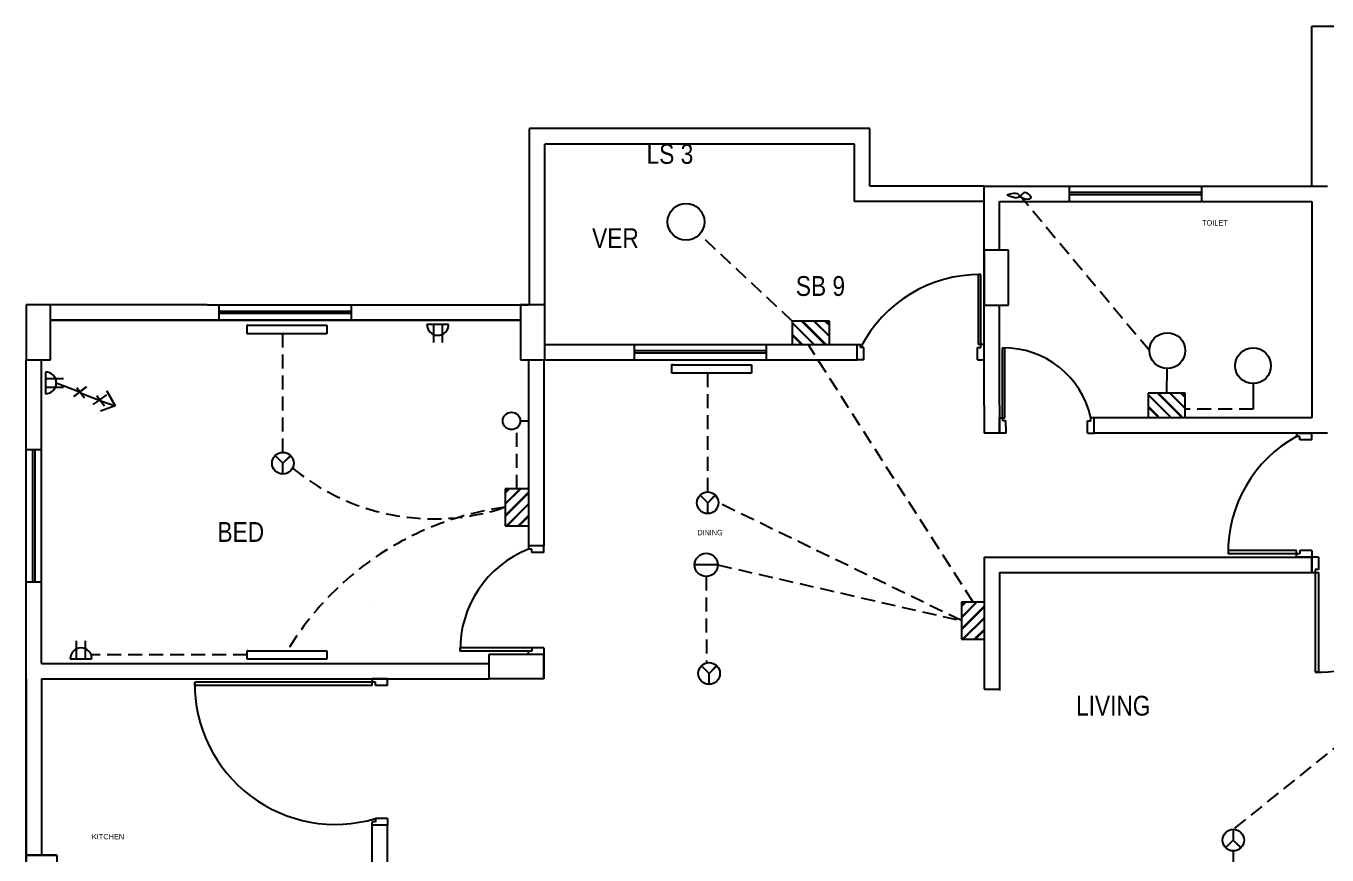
# Model space of a CAD drawing. Header units: inches. Extents: x 1479 to 9982, y -1510 to 1561.
# Drawn here: x 1621 to 2212, y 876 to 1253 of the extents above; entities that cross this region are included whole.
import ezdxf

# ---------------------------------------------------------------- set-up
doc = ezdxf.new("R2010")
doc.units = ezdxf.units.IN
doc.linetypes.add('DASHED2', pattern=[9.525, 6.35, -3.175])
for name, color, linetype in [('CroSS_Arrow', 5, 'Continuous'), ('DOOR', 3, 'Continuous'), ('Door_arc', 255, 'Continuous'), ('FRAME', 20, 'Continuous'), ('Hatch', 7, 'Continuous'), ('LINTEL', 4, 'Continuous'), ('TEXT', 5, 'Continuous'), ('Things', 20, 'Continuous'), ('WALL', 1, 'Continuous'), ('Window', 6, 'Continuous'), ('Wiring', 5, 'DASHED2'), ('Yellow_Wall', 2, 'Continuous')]:
    doc.layers.add(name, color=color, linetype=linetype)
doc.styles.add('ARA', font='ARIALN.TTF', dxfattribs={"height": 9})

msp = doc.modelspace()

# ---------------------------------------------------------------- hatches: boundary and pattern name
at = {"layer": 'Hatch'}
h = msp.add_hatch(dxfattribs=at)
h.set_pattern_fill('JIS_RC_30', color=256, scale=0.25, angle=-90, style=0)
h.set_pattern_definition([(315, (721.16, 3018.202), (5.3033, 5.3033), []), (315, (721.16, 3017.952), (5.3033, 5.3033), []), (315, (721.16, 3017.702), (5.3033, 5.3033), [])])
h.paths.add_polyline_path([(1985.95, 1107.94), (1985.95, 1118.54), (1969.11, 1118.54), (1969.11, 1107.94)])
h = msp.add_hatch(dxfattribs=at)
h.set_pattern_fill('JIS_RC_30', color=256, scale=0.125, angle=-90, style=0)
h.set_pattern_definition([(315, (721.16, 3018.202), (2.6516504, 2.6516504), []), (315, (721.16, 3018.077), (2.6516504, 2.6516504), []), (315, (721.16, 3017.952), (2.6516504, 2.6516504), [])])
h.paths.add_polyline_path([(1985.95, 1107.94), (1985.95, 1118.54), (1969.11, 1118.54), (1969.11, 1107.94)])
h = msp.add_hatch(dxfattribs=at)
h.set_pattern_fill('JIS_RC_30', color=256, scale=0.25, angle=-90, style=0)
h.set_pattern_definition([(315, (882.762, 2985.475), (5.3033, 5.3033), []), (315, (882.762, 2985.225), (5.3033, 5.3033), []), (315, (882.762, 2984.975), (5.3033, 5.3033), [])])
h.paths.add_polyline_path([(2147.55, 1075.22), (2147.55, 1085.81), (2130.71, 1085.81), (2130.71, 1075.22)])
h = msp.add_hatch(dxfattribs=at)
h.set_pattern_fill('JIS_RC_30', color=256, scale=0.125, angle=-90, style=0)
h.set_pattern_definition([(315, (882.7618, 2985.475), (2.6516504, 2.6516504), []), (315, (882.7618, 2985.35), (2.6516504, 2.6516504), []), (315, (882.7618, 2985.225), (2.6516504, 2.6516504), [])])
h.paths.add_polyline_path([(2147.55, 1075.22), (2147.55, 1085.81), (2130.71, 1085.81), (2130.71, 1075.22)])
h = msp.add_hatch(dxfattribs=at)
h.set_pattern_fill('JIS_RC_30', color=256, scale=0.25, style=0)
h.set_pattern_definition([(45, (-60.918, -222.412), (-5.3033, 5.3033), []), (45, (-60.668, -222.412), (-5.3033, 5.3033), []), (45, (-60.418, -222.412), (-5.3033, 5.3033), [])])
h.paths.add_polyline_path([(1849.34, 1042.38), (1838.74, 1042.38), (1838.74, 1025.54), (1849.34, 1025.54)])
h = msp.add_hatch(dxfattribs=at)
h.set_pattern_fill('JIS_RC_30', color=256, scale=0.125, style=0)
h.set_pattern_definition([(45, (-60.918, -222.4117), (-2.6516504, 2.6516504), []), (45, (-60.793, -222.4117), (-2.6516504, 2.6516504), []), (45, (-60.668, -222.4117), (-2.6516504, 2.6516504), [])])
h.paths.add_polyline_path([(1849.34, 1042.38), (1838.74, 1042.38), (1838.74, 1025.54), (1849.34, 1025.54)])
h = msp.add_hatch(dxfattribs=at)
h.set_pattern_fill('JIS_RC_30', color=256, scale=0.25, style=0)
h.set_pattern_definition([(45, (146.213, -273.936), (-5.3033, 5.3033), []), (45, (146.463, -273.936), (-5.3033, 5.3033), []), (45, (146.713, -273.936), (-5.3033, 5.3033), [])])
h.paths.add_polyline_path([(2056.47, 990.86), (2045.87, 990.86), (2045.87, 974.01), (2056.47, 974.01)])
h = msp.add_hatch(dxfattribs=at)
h.set_pattern_fill('JIS_RC_30', color=256, scale=0.125, style=0)
h.set_pattern_definition([(45, (146.213, -273.936), (-2.6516504, 2.6516504), []), (45, (146.338, -273.936), (-2.6516504, 2.6516504), []), (45, (146.463, -273.936), (-2.6516504, 2.6516504), [])])
h.paths.add_polyline_path([(2056.47, 990.86), (2045.87, 990.86), (2045.87, 974.01), (2056.47, 974.01)])

# ---------------------------------------------------------------- linework, layer by layer
at = {"layer": 'CroSS_Arrow'}
for p, q in [((1634.96, 1090.45), (1645.66, 1086.37)), ((1648.73, 1088.67), (1642.91, 1084.32)), ((1645.66, 1086.37), (1644.29, 1088.22)), ((1644.29, 1088.22), (1647.74, 1083.59)), ((1645.66, 1086.37), (1648.73, 1088.67)), ((1642.91, 1084.32), (1645.66, 1086.37)), ((1646.01, 1085.91), (1655.12, 1082.28)), ((1654.77, 1082.75), (1651.51, 1080.63)), ((1654.77, 1082.75), (1653.39, 1084.59)), ((1653.39, 1084.59), (1656.84, 1079.97)), ((1654.77, 1082.75), (1657.83, 1085.04)), ((1655.12, 1082.28), (1655.12, 1082.28)), ((1655.12, 1082.28), (1661.65, 1079.99)), ((1661.65, 1079.99), (1657.83, 1086.78)), ((1657.83, 1086.78), (1661.65, 1079.99)), ((1661.65, 1079.99), (1655.1, 1077.55))]:
    msp.add_line(p, q, dxfattribs=at)
at = {"layer": 'DOOR'}
for p, q in [((2053.73, 1107.95), (2053.73, 1139.64)), ((2054.73, 1139.64), (2053.73, 1139.64)), ((2054.73, 1107.95), (2054.73, 1139.64)), ((2054.73, 1139.64), (2054.73, 1139.64)), ((2054.73, 1107.95), (2053.73, 1107.95)), ((2064.63, 1074.63), (2064.63, 1106.32)), ((2064.63, 1106.32), (2064.63, 1106.32)), ((2064.63, 1106.32), (2065.63, 1106.32)), ((2065.63, 1074.63), (2065.63, 1106.32)), ((2064.63, 1074.63), (2065.63, 1074.63)), ((2198.06, 1014.22), (2166.97, 1014.22)), ((2166.97, 1014.22), (2166.97, 1012.72)), ((2198.06, 1012.72), (2166.97, 1012.72)), ((2198.06, 1012.72), (2198.06, 1014.22)), ((2206.56, 1004.22), (2206.56, 973.13)), ((2206.56, 1004.22), (2208.06, 1004.22)), ((2208.06, 1004.22), (2208.06, 972.82)), ((1850.84, 970.02), (1818.34, 970.02)), ((1818.34, 968.52), (1818.34, 970.02)), ((2206.56, 973.13), (2206.56, 959.02)), ((2208.06, 972.82), (2208.06, 959.02)), ((1849.34, 968.52), (1818.34, 968.52)), ((2208.06, 959.02), (2206.56, 959.02)), ((1778.32, 954.44), (1697.8, 954.44)), ((1697.8, 952.94), (1697.8, 954.44)), ((1778.32, 952.94), (1697.8, 952.94)), ((1778.32, 952.94), (1778.32, 954.44))]:
    msp.add_line(p, q, dxfattribs=at)
msp.add_arc((2227.09, 1013.47), 60.12, 118.86763, 180.71477, dxfattribs=at)
at = {"layer": 'Door_arc'}
for p, q in [((2054.73, 1139.64), (2053.73, 1139.64)), ((2064.63, 1106.32), (2065.63, 1106.32)), ((1635.21, 875.94), (1621.21, 875.94))]:
    msp.add_line(p, q, dxfattribs=at)
for centre, radius, start, end in [((2054.23, 1078.9), 60.74, 89.52837, 153.026), ((2065.13, 1065.82), 40.5, 12.56647, 90.7073), ((1867.32, 969.27), 48.99, 111.533, 180.87718), ((2207.31, 1036.02), 77.01, 269.44199, 336.82428), ((1761.62, 953.69), 63.83, 179.32675, 286.56323)]:
    msp.add_arc(centre, radius, start, end, dxfattribs=at)
at = {"layer": 'FRAME'}
for p, q in [((1998.59, 1107.94), (2000.09, 1107.95)), ((2000.1, 1106.45), (2000.09, 1107.95)), ((2001.6, 1106.47), (2000.1, 1106.45)), ((2053.22, 1106.47), (2054.72, 1106.45)), ((2054.72, 1106.45), (2054.73, 1107.95)), ((2056.23, 1107.94), (2054.73, 1107.95)), ((2001.64, 1100.97), (1998.64, 1100.94)), ((2053.18, 1100.97), (2056.18, 1100.94)), ((2063.13, 1074.62), (2064.63, 1074.63)), ((2064.64, 1073.13), (2064.63, 1074.63)), ((2066.14, 1073.14), (2064.64, 1073.13)), ((2103.15, 1073.14), (2104.65, 1073.13)), ((2104.65, 1073.13), (2104.66, 1074.63)), ((2106.16, 1074.62), (2104.66, 1074.63)), ((2066.18, 1067.64), (2063.18, 1067.62)), ((2103.11, 1067.64), (2106.11, 1067.62)), ((2198.06, 1067.62), (2198.06, 1066.12)), ((2199.56, 1066.12), (2198.06, 1066.12)), ((2199.56, 1064.62), (2199.56, 1066.12)), ((2205.06, 1064.62), (2205.06, 1067.62)), ((2205.06, 1064.62), (2205.06, 1067.62)), ((1849.34, 1016.34), (1849.34, 1014.84)), ((1856.34, 1013.34), (1856.34, 1016.34)), ((1850.84, 1014.84), (1849.34, 1014.84)), ((1850.84, 1013.34), (1850.84, 1014.84)), ((2198.06, 1011.22), (2198.06, 1012.72)), ((2199.56, 1012.72), (2198.06, 1012.72)), ((2199.56, 1014.22), (2199.56, 1012.72)), ((2205.06, 1014.22), (2205.06, 1011.22)), ((2205.06, 1014.22), (2205.06, 1011.22)), ((2208.06, 1011.22), (2205.06, 1011.22)), ((2205.06, 1004.22), (2206.56, 1004.22)), ((2208.06, 1005.72), (2206.56, 1005.72)), ((2206.56, 1005.72), (2206.56, 1004.22)), ((1850.84, 970.02), (1850.84, 968.52)), ((1856.34, 970.02), (1856.34, 967.02)), ((1849.34, 967.02), (1849.34, 968.52)), ((1850.84, 968.52), (1849.34, 968.52)), ((1778.32, 955.94), (1778.32, 954.44)), ((1779.82, 954.44), (1778.32, 954.44)), ((1779.82, 952.94), (1779.82, 954.44)), ((1785.32, 952.94), (1785.32, 955.94)), ((1779.82, 892.51), (1779.82, 891.01)), ((1785.32, 892.51), (1785.32, 889.51)), ((1778.32, 889.51), (1778.32, 891.01)), ((1779.82, 891.01), (1778.32, 891.01))]:
    msp.add_line(p, q, dxfattribs=at)
at = {"layer": 'LINTEL'}
for p, q in [((2056.18, 1150.77), (2056.18, 1125.77)), ((2067.26, 1150.77), (2056.18, 1150.77)), ((2067.26, 1125.77), (2067.26, 1150.77)), ((1632.29, 1125.94), (1621.21, 1125.94)), ((1621.21, 1125.94), (1621.21, 1100.94)), ((1621.21, 1125.94), (1621.21, 1100.94)), ((1632.29, 1100.94), (1632.29, 1125.94)), ((1845.68, 1125.94), (1845.68, 1100.94)), ((1856.76, 1125.94), (1845.68, 1125.94)), ((1856.76, 1100.94), (1856.76, 1125.94)), ((2056.18, 1125.77), (2067.26, 1125.77)), ((1621.21, 1100.94), (1632.29, 1100.94)), ((1845.68, 1100.94), (1856.76, 1100.94)), ((1856.34, 967.02), (1831.34, 967.02)), ((1831.34, 967.02), (1831.34, 955.94)), ((1856.34, 955.94), (1856.34, 967.02)), ((1856.34, 955.94), (1856.34, 967.02)), ((1856.34, 955.94), (1831.34, 955.94)), ((1621.21, 875.94), (1635.21, 875.94)), ((1621.21, 875.94), (1621.21, 835.94)), ((1621.21, 875.94), (1621.21, 835.94)), ((1621.21, 847.94), (1621.21, 875.94)), ((1635.21, 875.94), (1635.21, 835.94))]:
    msp.add_line(p, q, dxfattribs=at)
at = {"layer": 'Things'}
for p, q in [((2066.72, 1175.76), (2067.15, 1176.01)), ((2067.21, 1175.51), (2066.72, 1175.76)), ((2067.21, 1175.51), (2067.21, 1175.51)), ((1721.62, 1112.77), (1721.62, 1116.65)), ((1721.96, 1116.65), (1721.62, 1116.65)), ((1721.96, 1116.65), (1757.77, 1116.65)), ((1757.77, 1116.65), (1757.77, 1112.77)), ((1813.09, 1116.99), (1803.24, 1116.99)), ((1806.16, 1116.99), (1806.16, 1108.84)), ((1810.16, 1116.99), (1810.16, 1108.84)), ((1985.95, 1118.54), (1969.11, 1118.54)), ((1969.11, 1118.54), (1969.11, 1107.94)), ((1985.95, 1107.94), (1985.95, 1118.54)), ((1757.77, 1112.77), (1721.62, 1112.77)), ((1914.14, 1098.71), (1914.47, 1098.71)), ((1914.47, 1094.83), (1914.47, 1098.71)), ((1914.81, 1098.71), (1914.47, 1098.71)), ((1914.47, 1094.83), (1914.47, 1098.71)), ((1914.81, 1098.71), (1950.62, 1098.71)), ((1950.62, 1098.71), (1950.62, 1094.83)), ((1630.04, 1095.37), (1630.04, 1085.53)), ((1950.62, 1094.83), (1914.47, 1094.83)), ((2139.13, 1085.81), (2139.29, 1096.96)), ((1630.04, 1092.45), (1638.19, 1092.45)), ((1630.04, 1088.45), (1638.19, 1088.45)), ((2178.32, 1090.12), (2178.3, 1078.46)), ((2147.55, 1085.81), (2130.71, 1085.81)), ((2130.71, 1085.81), (2130.71, 1075.22)), ((2147.55, 1075.22), (2147.55, 1085.81)), ((1845.59, 1073.17), (1849.34, 1073.17)), ((1735.39, 1056.39), (1734.37, 1057.41)), ((1741.33, 1057.41), (1737.85, 1053.93)), ((1740.31, 1056.39), (1741.33, 1057.41)), ((1849.34, 1058.64), (1849.34, 1058.64)), ((1849.34, 1058.64), (1849.34, 1058.64)), ((1737.85, 1053.93), (1735.39, 1056.39)), ((1737.85, 1053.93), (1740.31, 1056.39)), ((1737.85, 1049.01), (1737.85, 1053.93)), ((1849.34, 1042.38), (1838.74, 1042.38)), ((1838.74, 1042.38), (1838.74, 1025.54)), ((1928.24, 1038.45), (1927.22, 1039.47)), ((1930.7, 1035.98), (1928.24, 1038.45)), ((1934.18, 1039.47), (1930.7, 1035.98)), ((1930.7, 1035.98), (1933.16, 1038.45)), ((1930.7, 1031.06), (1930.7, 1035.98)), ((1933.16, 1038.45), (1934.18, 1039.47)), ((1838.74, 1025.54), (1849.34, 1025.54)), ((1935.34, 1007.74), (1924.76, 1007.74)), ((2056.47, 990.86), (2045.87, 990.86)), ((2045.87, 990.86), (2045.87, 974.01)), ((1644.19, 965.14), (1644.19, 973.29)), ((1648.19, 965.14), (1648.19, 973.29)), ((1721.62, 964.88), (1721.62, 968.76)), ((1721.96, 968.76), (1721.62, 968.76)), ((1721.96, 968.76), (1757.77, 968.76)), ((1757.77, 968.76), (1757.77, 964.88)), ((2045.87, 974.01), (2056.47, 974.01)), ((1641.27, 965.14), (1651.12, 965.14)), ((1757.77, 964.88), (1721.62, 964.88)), ((1928.88, 960.91), (1927.86, 961.93)), ((1931.35, 958.45), (1928.88, 960.91)), ((1934.83, 961.93), (1931.35, 958.45)), ((1931.35, 958.45), (1933.81, 960.91)), ((1931.35, 953.53), (1931.35, 958.45)), ((1933.81, 960.91), (1934.83, 961.93)), ((2169.36, 887.61), (2169.36, 882.69)), ((2166.9, 880.23), (2165.88, 879.21)), ((2169.36, 882.69), (2166.9, 880.23)), ((2169.36, 882.69), (2171.82, 880.23)), ((2172.84, 879.21), (2169.36, 882.69)), ((2171.82, 880.23), (2172.84, 879.21))]:
    msp.add_line(p, q, dxfattribs=at)
for centre, radius in [((1920.87, 1163.61), 8.36), ((2139.4, 1105.1), 8.14), ((2178.32, 1098.25), 8.14), ((1841.64, 1073.17), 3.95), ((1737.85, 1053.93), 4.92), ((1930.7, 1035.98), 4.92), ((1930.05, 1007.74), 5.29), ((1931.35, 958.45), 4.92), ((2169.36, 882.69), 4.92)]:
    msp.add_circle(centre, radius, dxfattribs=at)
for centre, start, end in [((1808.16, 1116.99), 180, 0), ((1630.04, 1090.45), 270, 90), ((1646.19, 965.14), 0, 180)]:
    msp.add_arc(centre, 4.92, start, end, dxfattribs=at)
msp.add_open_spline([(2067.15, 1176.01), (2067.95, 1176.43), (2071.7, 1177.28), (2072.44, 1173.86), (2079.93, 1173.51), (2073.62, 1178.85), (2072.68, 1173.25), (2067.88, 1175.23), (2067.21, 1175.51)], degree=3, knots=[49.413009, 49.413009, 49.413009, 49.413009, 52.874547, 57.906573, 67.483211, 74.583805, 83.977024, 87.078224, 87.078224, 87.078224, 87.078224], dxfattribs=at)
at = {"layer": 'WALL'}
for p, q in [((2205.06, 1179.87), (2205.06, 1252.59)), ((2205.06, 1252.59), (2332.73, 1252.59)), ((2056.18, 1080.23), (2056.18, 1179.87)), ((2056.18, 1179.87), (2205.06, 1179.87)), ((2056.18, 1172.87), (2056.18, 1179.87)), ((2095.02, 1172.87), (2095.02, 1179.87)), ((2155.02, 1172.87), (2155.02, 1179.87)), ((2205.06, 1179.87), (2212.06, 1179.87)), ((2063.18, 1150.77), (2063.18, 1172.87)), ((2063.18, 1172.87), (2205.06, 1172.87)), ((2205.06, 1172.87), (2205.06, 1085.54)), ((1703.42, 1125.94), (1632.29, 1125.94)), ((1703.42, 1125.94), (1849.34, 1125.94)), ((1708.98, 1118.94), (1708.98, 1125.94)), ((1768.98, 1118.94), (1768.98, 1125.94)), ((2063.18, 1080.23), (2063.18, 1125.94)), ((1703.42, 1118.94), (1632.29, 1118.94)), ((1845.68, 1118.94), (1632.29, 1118.94)), ((1632.29, 1118.94), (1738.98, 1118.94)), ((1703.42, 1118.94), (1845.68, 1118.94)), ((1856.34, 1107.94), (1998.64, 1107.94)), ((1897.43, 1100.94), (1897.43, 1107.94)), ((1957.43, 1100.94), (1957.43, 1107.94)), ((1998.64, 1100.94), (1998.59, 1107.94)), ((1998.64, 1100.94), (1998.64, 1107.94)), ((2001.64, 1100.97), (2001.6, 1106.47)), ((2053.18, 1100.97), (2053.22, 1106.47)), ((2056.18, 1100.94), (2056.23, 1107.94)), ((2056.18, 1100.94), (2056.18, 1107.94)), ((1621.21, 768.94), (1621.21, 1100.94)), ((1628.21, 962.94), (1628.21, 1100.94)), ((1849.34, 1100.94), (1849.34, 1016.34)), ((1856.34, 1100.94), (1856.34, 1016.34)), ((1856.34, 1100.94), (1998.64, 1100.94)), ((1998.64, 1100.94), (1998.64, 1100.94)), ((2056.18, 1100.94), (2056.18, 1100.94)), ((2205.06, 1085.54), (2205.06, 1074.62)), ((2056.18, 1080.23), (2056.18, 1067.62)), ((2063.18, 1080.23), (2063.18, 1067.62)), ((2063.18, 1067.62), (2063.13, 1074.62)), ((2063.18, 1067.62), (2063.18, 1074.62)), ((2066.18, 1067.64), (2066.14, 1073.14)), ((2103.11, 1067.64), (2103.15, 1073.14)), ((2106.11, 1067.62), (2106.16, 1074.62)), ((2106.11, 1067.62), (2106.11, 1074.62)), ((2106.23, 1067.62), (2106.23, 1074.62)), ((2149.56, 1074.62), (2106.23, 1074.62)), ((2205.06, 1074.62), (2149.56, 1074.62)), ((2063.18, 1067.62), (2056.18, 1067.62)), ((2063.18, 1067.62), (2063.18, 1067.62)), ((2106.11, 1067.62), (2106.11, 1067.62)), ((2149.56, 1067.62), (2106.23, 1067.62)), ((2205.06, 1067.62), (2149.56, 1067.62)), ((2205.06, 1067.62), (2198.06, 1067.62)), ((2198.06, 1067.62), (2205.06, 1067.62)), ((2198.06, 1067.62), (2205.06, 1067.62)), ((2198.06, 1067.62), (2205.06, 1067.62)), ((2198.06, 1067.62), (2205.06, 1067.62)), ((2205.06, 1067.62), (2198.06, 1067.62)), ((2205.06, 1067.62), (2198.06, 1067.62)), ((2205.06, 1067.62), (2198.06, 1067.62)), ((2205.06, 1067.62), (2198.06, 1067.62)), ((2205.06, 1064.62), (2199.56, 1064.62)), ((2212.06, 1067.62), (2205.06, 1067.62)), ((1628.21, 1059.96), (1621.21, 1059.96)), ((1856.34, 1016.34), (1849.34, 1016.34)), ((1856.34, 1013.34), (1850.84, 1013.34)), ((2056.18, 1011.22), (2056.18, 951.22)), ((2056.18, 1011.22), (2198.06, 1011.22)), ((2205.06, 1011.22), (2198.06, 1011.22)), ((2198.06, 1011.22), (2205.06, 1011.22)), ((2198.06, 1011.22), (2205.06, 1011.22)), ((2198.06, 1011.22), (2205.06, 1011.22)), ((2198.06, 1011.22), (2205.06, 1011.22)), ((2205.06, 1011.22), (2198.06, 1011.22)), ((2205.06, 1011.22), (2198.06, 1011.22)), ((2205.06, 1011.22), (2198.06, 1011.22)), ((2205.06, 1011.22), (2198.06, 1011.22)), ((2205.06, 1014.22), (2199.56, 1014.22)), ((2205.06, 1004.22), (2205.06, 1011.22)), ((2205.06, 1011.22), (2205.06, 1004.22)), ((2205.06, 1011.22), (2205.06, 1004.22)), ((2205.06, 1011.22), (2205.06, 1004.22)), ((2205.06, 1011.22), (2205.06, 1004.22)), ((2208.06, 1011.22), (2208.06, 1005.72)), ((2063.18, 1004.22), (2205.06, 1004.22)), ((2063.18, 1004.22), (2063.18, 950.73)), ((1628.21, 999.96), (1621.21, 999.96)), ((1856.34, 970.02), (1850.84, 970.02)), ((1628.21, 962.94), (1760.21, 962.94)), ((1760.21, 962.94), (1831.34, 962.94)), ((1856.34, 967.02), (1849.34, 967.02)), ((1856.34, 967.02), (1856.34, 955.94)), ((1621.21, 955.94), (1621.21, 847.94)), ((1621.21, 955.94), (1621.21, 847.94)), ((1628.21, 955.94), (1780.14, 955.94)), ((1628.21, 955.94), (1628.21, 875.94)), ((1785.32, 955.94), (1778.32, 955.94)), ((1785.32, 955.94), (1778.32, 955.94)), ((1785.32, 952.94), (1779.82, 952.94)), ((1780.14, 955.94), (1831.34, 955.94)), ((2056.18, 951.22), (2063.18, 951.22)), ((1785.32, 892.51), (1779.82, 892.51)), ((1778.32, 859.85), (1778.32, 889.51)), ((1785.32, 889.51), (1778.32, 889.51)), ((1785.32, 889.51), (1778.32, 889.51)), ((1785.32, 859.85), (1785.32, 889.51))]:
    msp.add_line(p, q, dxfattribs=at)
at = {"layer": 'Window'}
for p, q in [((2155.02, 1176.87), (2095.02, 1176.87)), ((2155.02, 1175.87), (2095.02, 1175.87)), ((1768.98, 1122.94), (1708.98, 1122.94)), ((1768.98, 1121.94), (1708.98, 1121.94)), ((1957.43, 1104.94), (1897.43, 1104.94)), ((1957.43, 1103.94), (1897.43, 1103.94)), ((1624.21, 1059.96), (1624.21, 999.96)), ((1625.21, 1059.96), (1625.21, 999.96))]:
    msp.add_line(p, q, dxfattribs=at)
at = {"layer": 'Wiring'}
for p, q in [((2131.26, 1105.1), (2072.61, 1175.29)), ((1969.11, 1118.54), (1926.98, 1157.9)), ((1737.85, 1058.85), (1737.85, 1112.77)), ((1985.95, 1113.24), (1985.95, 1113.24)), ((2051.17, 990.86), (1976.26, 1107.94)), ((1930.7, 1040.91), (1930.7, 1094.83)), ((2147.55, 1080.51), (2147.55, 1080.51)), ((2178.3, 1078.46), (2147.55, 1078.46)), ((1844.04, 1042.38), (1844.04, 1070.03)), ((1844.04, 1042.38), (1844.04, 1042.38)), ((2045.87, 982.43), (1935.62, 1035.98)), ((1935.34, 1007.74), (2045.87, 982.43)), ((1930.05, 1002.45), (1930.11, 963.22)), ((2301.01, 993.62), (2169.36, 887.61)), ((1777.78, 990.86), (1777.78, 990.86)), ((2051.17, 990.86), (2051.17, 990.86)), ((1721.62, 966.82), (1650.82, 966.82)), ((2169.36, 877.77), (2169.36, 823.85))]:
    msp.add_line(p, q, dxfattribs=at)
for centre, radius, start, end in [((1806.47, 1129.65), 100.98, 230.50964, 288.64033), ((1857.39, 898.11), 137.13, 97.81391, 148.9844)]:
    msp.add_arc(centre, radius, start, end, dxfattribs=at)
at = {"layer": 'Yellow_Wall'}
for p, q in [((1849.76, 1125.94), (1849.76, 1205.97)), ((2004.38, 1205.97), (1849.76, 1205.97)), ((2004.38, 1179.87), (2004.38, 1205.97)), ((1856.76, 1125.94), (1856.76, 1198.97)), ((1997.38, 1198.97), (1856.76, 1198.97)), ((1997.38, 1172.87), (1997.38, 1198.97)), ((2056.18, 1179.87), (2004.38, 1179.87)), ((2056.18, 1172.87), (1997.38, 1172.87))]:
    msp.add_line(p, q, dxfattribs=at)

# ---------------------------------------------------------------- texts
at = {"layer": 'TEXT', "attachment_point": 1, "style": 'ARA'}
for s, insert, char_height, width in [('LS 3', (1902.96, 1198.97), 9, 30.1797), ('VER', (1878.23, 1160.71), 9, 24.7374), ('SB 9', (1970.74, 1138.96), 9, 27.2112), ('BED', (1708.11, 1027.21), 9, 26.7885), ('DINING', (1926.03, 1023.66), 2.5, 30.2688), ('LIVING', (2097.94, 948.28), 9, 82.5164)]:
    msp.add_mtext(s, dxfattribs=dict(at, insert=insert, char_height=char_height, width=width))
at = {"layer": 'TEXT', "char_height": 2.5, "attachment_point": 1}
for s, insert, width in [('^ITOILET', (2145.15, 1164.42), 51.9779), ('KITCHEN', (1651.11, 885.52), 87.099)]:
    msp.add_mtext(s, dxfattribs=dict(at, insert=insert, width=width))

doc.saveas('drawing.dxf')
